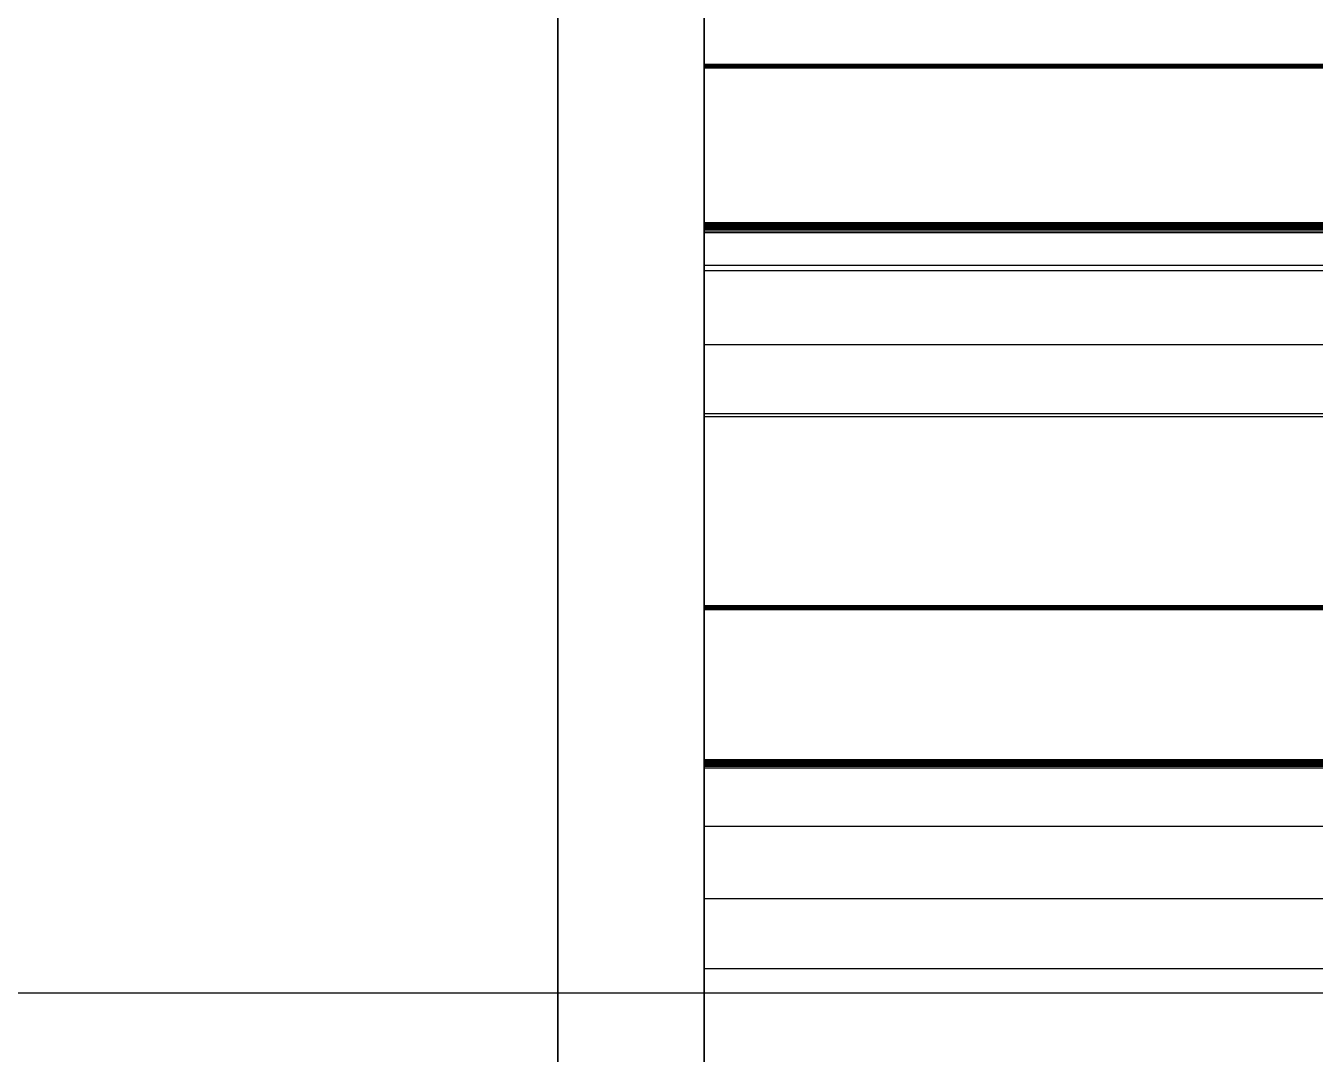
# Model space of a CAD drawing. Header units: millimetres. Extents: x -85 to 1059, y -155 to 155.
# Drawn here: x 998.18 to 1002.59, y -125.207 to -121.689 of the extents above; entities that cross this region are included whole.
import ezdxf

# ---------------------------------------------------------------- set-up
doc = ezdxf.new("R2010")
doc.units = ezdxf.units.MM
doc.header["$MEASUREMENT"] = 0
doc.layers.add('Default', color=7, linetype='Continuous', true_color=0x000000)

msp = doc.modelspace()

# ---------------------------------------------------------------- linework, layer by layer
at = {"layer": 'Default'}
for points, knots in [([(1000, 0, -154), (1000, -154, -154), (1000, -154), (1000, -154, 154), (1000, 0, 154), (1000, 154, 154), (1000, 154), (1000, 154, -154), (1000, 0, -154)], [0, 0, 0, 241.902634, 241.902634, 483.805269, 483.805269, 725.707903, 725.707903, 967.610537, 967.610537, 967.610537]), ([(1000, 0, -150), (1000, -150, -150), (1000, -150), (1000, -150, 150), (1000, 0, 150), (1000, 150, 150), (1000, 150), (1000, 150, -150), (1000, 0, -150)], [0, 0, 0, 235.619449, 235.619449, 471.238898, 471.238898, 706.858347, 706.858347, 942.477796, 942.477796, 942.477796])]:
    msp.add_rational_spline(points, [1, 0.707106781187, 1, 0.707106781187, 1, 0.707106781187, 1, 0.707106781187, 1], degree=2, knots=knots, dxfattribs=at)
for points, degree, knots in [([(1000.5, 0.0018, 150.0005), (1000.5, 82.8446, 150.0005), (1000.5, 150.0018, 82.8432), (1000.5, 150.0018, 0.0004), (1000.5, 150.0018, -82.8427), (1000.5, 82.8446, -150), (1000.5, 0.0018, -150), (1000.5, -82.8411, -150), (1000.5, -149.9983, -82.8427), (1000.5, -149.9983, 0.0004), (1000.5, -149.9983, 82.8432), (1000.5, -82.8411, 150.0005), (1000.5, 0.0018, 150.0005)], 3, [-5, -5, -5, -5, -4, -4, -4, -3, -3, -3, -2, -2, -2, -1, -1, -1, -1]), ([(1000.5, 0.3488, 139.7504), (1000.5, -76.9709, 139.7504), (1000.5, -139.6511, 77.0702), (1000.5, -139.6511, -0.2498), (1000.5, -139.6511, -77.5699), (1000.5, -76.9709, -140.2497), (1000.5, 0.3488, -140.2497), (1000.5, 77.6689, -140.2497), (1000.5, 140.349, -77.5699), (1000.5, 140.349, -0.2498), (1000.5, 140.349, 77.0702), (1000.5, 77.6689, 139.7504), (1000.5, 0.3488, 139.7504)], 3, [20636, 20636, 20636, 20636, 20637, 20637, 20637, 20638, 20638, 20638, 20639, 20639, 20639, 20640, 20640, 20640, 20640]), ([(1000.5, 0.0018, 140.0004), (1000.5, -77.318, 140.0004), (1000.5, -139.9981, 77.3202), (1000.5, -139.9981, 0.0002), (1000.5, -139.9981, -77.3199), (1000.5, -77.318, -139.9997), (1000.5, 0.0018, -139.9997), (1000.5, 77.3215, -139.9997), (1000.5, 140.002, -77.3199), (1000.5, 140.002, 0.0002), (1000.5, 140.002, 77.3202), (1000.5, 77.3215, 140.0004), (1000.5, 0.0018, 140.0004)], 3, [-1, -1, -1, -1, 0, 0, 0, 1, 1, 1, 2, 2, 2, 3, 3, 3, 3]), ([(1000.5, -120.5037, -94.0331), (1000.5, -120.5449, -94.0481), (1000.5, -120.5862, -94.0631), (1000.5, -120.6312, -94.0793), (1000.5, -120.6762, -94.0956), (1000.5, -120.7215, -94.112), (1000.5, -120.7668, -94.1284), (1000.5, -120.8125, -94.1446), (1000.5, -120.8582, -94.1608), (1000.5, -120.9042, -94.1772), (1000.5, -120.9503, -94.1936), (1000.5, -120.9967, -94.21), (1000.5, -121.0431, -94.2264), (1000.5, -121.0896, -94.2429), (1000.5, -121.1362, -94.2593), (1000.5, -121.1833, -94.2755), (1000.5, -121.2304, -94.2917), (1000.5, -121.2775, -94.3083), (1000.5, -121.3246, -94.3249), (1000.5, -121.3724, -94.3411), (1000.5, -121.4202, -94.3573), (1000.5, -121.468, -94.3739), (1000.5, -121.5158, -94.3905), (1000.5, -121.5641, -94.4067), (1000.5, -121.6124, -94.4229), (1000.5, -121.6609, -94.4393), (1000.5, -121.7095, -94.4558), (1000.5, -121.7585, -94.4722), (1000.5, -121.8075, -94.4886), (1000.5, -121.8567, -94.505), (1000.5, -121.906, -94.5214), (1000.5, -121.9553, -94.5378), (1000.5, -122.0047, -94.5542), (1000.5, -122.0546, -94.5704), (1000.5, -122.1046, -94.5866), (1000.5, -122.1548, -94.603), (1000.5, -122.2051, -94.6194), (1000.5, -122.2556, -94.6358), (1000.5, -122.306, -94.6522), (1000.5, -122.3568, -94.6687), (1000.5, -122.4076, -94.6851), (1000.5, -122.4588, -94.7013), (1000.5, -122.5099, -94.7175), (1000.5, -122.5187, -94.7203), (1000.5, -122.5275, -94.7232)], 2, [13377, 13377, 13377, 13378.045455, 13378.045455, 13379.090909, 13379.090909, 13380.136364, 13380.136364, 13381.181818, 13381.181818, 13382.227273, 13382.227273, 13383.272727, 13383.272727, 13384.318182, 13384.318182, 13385.363636, 13385.363636, 13386.409091, 13386.409091, 13387.454545, 13387.454545, 13388.5, 13388.5, 13389.545455, 13389.545455, 13390.590909, 13390.590909, 13391.636364, 13391.636364, 13392.681818, 13392.681818, 13393.727273, 13393.727273, 13394.772727, 13394.772727, 13395.818182, 13395.818182, 13396.863636, 13396.863636, 13397.909091, 13397.909091, 13398.954545, 13398.954545, 13400, 13400, 13400]), ([(1000.5, -122.5099, 94.2176), (1000.5, -122.4588, 94.2013), (1000.5, -122.4076, 94.1851), (1000.5, -122.3568, 94.1687), (1000.5, -122.306, 94.1523), (1000.5, -122.2556, 94.1361), (1000.5, -122.2051, 94.1198), (1000.5, -122.1548, 94.1034), (1000.5, -122.1046, 94.087), (1000.5, -122.0546, 94.0706), (1000.5, -122.0047, 94.0542), (1000.5, -121.9553, 94.0378), (1000.5, -121.906, 94.0214), (1000.5, -121.8567, 94.0052), (1000.5, -121.8075, 93.989), (1000.5, -121.7585, 93.9726), (1000.5, -121.7095, 93.9562), (1000.5, -121.6609, 93.9398), (1000.5, -121.6124, 93.9233), (1000.5, -121.5641, 93.9068), (1000.5, -121.5158, 93.8902), (1000.5, -121.468, 93.8741), (1000.5, -121.4202, 93.8581), (1000.5, -121.3724, 93.8415), (1000.5, -121.3246, 93.8249), (1000.5, -121.2775, 93.8087), (1000.5, -121.2304, 93.7925), (1000.5, -121.1833, 93.7759), (1000.5, -121.1362, 93.7593), (1000.5, -121.0896, 93.7429), (1000.5, -121.0431, 93.7265), (1000.5, -120.9967, 93.7103), (1000.5, -120.9503, 93.694), (1000.5, -120.9042, 93.6778), (1000.5, -120.8582, 93.6616), (1000.5, -120.8125, 93.645), (1000.5, -120.7668, 93.6284), (1000.5, -120.7215, 93.6122), (1000.5, -120.6762, 93.596), (1000.5, -120.6312, 93.5796), (1000.5, -120.5862, 93.5632), (1000.5, -120.5479, 93.5492), (1000.5, -120.5097, 93.5353)], 2, [17691, 17691, 17691, 17692, 17692, 17693, 17693, 17694, 17694, 17695, 17695, 17696, 17696, 17697, 17697, 17698, 17698, 17699, 17699, 17700, 17700, 17701, 17701, 17702, 17702, 17703, 17703, 17704, 17704, 17705, 17705, 17706, 17706, 17707, 17707, 17708, 17708, 17709, 17709, 17710, 17710, 17711, 17711, 17712, 17712, 17712]), ([(1000.5, -121.8231, -92.2699), (1000.5, -121.9114, -92.1521), (1000.5, -121.9998, -92.0343), (1000.5, -122.0935, -91.9094), (1000.5, -122.1871, -91.7845), (1000.5, -122.2751, -91.6663), (1000.5, -122.3632, -91.5482)], 2, [13433, 13433, 13433, 13434, 13434, 13435, 13435, 13436, 13436, 13436]), ([(1000.5, -122.3632, 91.0489), (1000.5, -122.2751, 91.1669), (1000.5, -122.1871, 91.2849), (1000.5, -122.0935, 91.4098), (1000.5, -121.9998, 91.5347), (1000.5, -121.9114, 91.6525), (1000.5, -121.8231, 91.7703)], 2, [17654, 17654, 17654, 17655, 17655, 17656, 17656, 17657, 17657, 17657]), ([(1000.5, -123.0172, -94.0539), (1000.5, -122.9881, -94.009), (1000.5, -122.959, -93.964), (1000.5, -122.9299, -93.9192), (1000.5, -122.9008, -93.8744), (1000.5, -122.8719, -93.8299), (1000.5, -122.8429, -93.7855), (1000.5, -122.814, -93.7412), (1000.5, -122.7851, -93.6969), (1000.5, -122.7561, -93.6532), (1000.5, -122.7272, -93.6094), (1000.5, -122.6985, -93.5659), (1000.5, -122.6697, -93.5223), (1000.5, -122.641, -93.4791), (1000.5, -122.6122, -93.4359), (1000.5, -122.5836, -93.3928), (1000.5, -122.5551, -93.3498), (1000.5, -122.5267, -93.3073), (1000.5, -122.4983, -93.2648), (1000.5, -122.4695, -93.2226), (1000.5, -122.4408, -93.1805), (1000.5, -122.4125, -93.1385), (1000.5, -122.3843, -93.0965), (1000.5, -122.3559, -93.0547), (1000.5, -122.3275, -93.0129), (1000.5, -122.2995, -92.9716), (1000.5, -122.2714, -92.9303), (1000.5, -122.2432, -92.8894), (1000.5, -122.215, -92.8485), (1000.5, -122.1871, -92.8078), (1000.5, -122.1592, -92.767), (1000.5, -122.1312, -92.7266), (1000.5, -122.1032, -92.6862), (1000.5, -122.0753, -92.646), (1000.5, -122.0474, -92.6058), (1000.5, -122.0197, -92.5659), (1000.5, -121.992, -92.5261), (1000.5, -121.9643, -92.4867), (1000.5, -121.9366, -92.4474), (1000.5, -121.9091, -92.4081), (1000.5, -121.8816, -92.3687), (1000.5, -121.8582, -92.3356), (1000.5, -121.8347, -92.3024)], 2, [13403, 13403, 13403, 13404, 13404, 13405, 13405, 13406, 13406, 13407, 13407, 13408, 13408, 13409, 13409, 13410, 13410, 13411, 13411, 13412, 13412, 13413, 13413, 13414, 13414, 13415, 13415, 13416, 13416, 13417, 13417, 13418, 13418, 13419, 13419, 13420, 13420, 13421, 13421, 13422, 13422, 13423, 13423, 13424, 13424, 13424]), ([(1000.5, -121.8347, 91.8024), (1000.5, -121.8582, 91.8358), (1000.5, -121.8816, 91.8691), (1000.5, -121.9091, 91.9083), (1000.5, -121.9366, 91.9474), (1000.5, -121.9643, 91.987), (1000.5, -121.992, 92.0265), (1000.5, -122.0197, 92.0663), (1000.5, -122.0474, 92.1062), (1000.5, -122.0753, 92.1462), (1000.5, -122.1032, 92.1863), (1000.5, -122.1312, 92.2267), (1000.5, -122.1592, 92.2671), (1000.5, -122.1871, 92.3078), (1000.5, -122.215, 92.3485), (1000.5, -122.2432, 92.3896), (1000.5, -122.2714, 92.4307), (1000.5, -122.2995, 92.472), (1000.5, -122.3275, 92.5133), (1000.5, -122.3559, 92.5549), (1000.5, -122.3843, 92.5966), (1000.5, -122.4125, 92.6385), (1000.5, -122.4408, 92.6805), (1000.5, -122.4695, 92.7228), (1000.5, -122.4983, 92.7652), (1000.5, -122.5267, 92.8079), (1000.5, -122.5551, 92.8506), (1000.5, -122.5836, 92.8932), (1000.5, -122.6122, 92.9359), (1000.5, -122.641, 92.9791), (1000.5, -122.6697, 93.0224), (1000.5, -122.6985, 93.0659), (1000.5, -122.7272, 93.1095), (1000.5, -122.7561, 93.1532), (1000.5, -122.7851, 93.197), (1000.5, -122.814, 93.2411), (1000.5, -122.8429, 93.2852), (1000.5, -122.8719, 93.3296), (1000.5, -122.9008, 93.3741), (1000.5, -122.9299, 93.4189), (1000.5, -122.959, 93.4637), (1000.5, -122.9881, 93.5088), (1000.5, -123.0172, 93.554), (1000.5, -123.0223, 93.5618), (1000.5, -123.0274, 93.5695)], 2, [17666, 17666, 17666, 17667, 17667, 17668, 17668, 17669, 17669, 17670, 17670, 17671, 17671, 17672, 17672, 17673, 17673, 17674, 17674, 17675, 17675, 17676, 17676, 17677, 17677, 17678, 17678, 17679, 17679, 17680, 17680, 17681, 17681, 17682, 17682, 17683, 17683, 17684, 17684, 17685, 17685, 17686, 17686, 17687, 17687, 17688, 17688, 17688]), ([(1000.5, -122.3674, 91.0461), (1000.5, -122.3663, 91.0468), (1000.5, -122.3653, 91.0475), (1000.5, -122.3642, 91.0482), (1000.5, -122.3632, 91.0489)], 2, [17652, 17652, 17652, 17653, 17653, 17654, 17654, 17654]), ([(1000.5, -122.3974, -91.5503), (1000.5, -122.4358, -91.5633), (1000.5, -122.4743, -91.5764), (1000.5, -122.5198, -91.5919), (1000.5, -122.5653, -91.6074), (1000.5, -122.611, -91.6228), (1000.5, -122.6567, -91.6381), (1000.5, -122.7027, -91.6536), (1000.5, -122.7487, -91.6692), (1000.5, -122.795, -91.6845), (1000.5, -122.8412, -91.6999), (1000.5, -122.8879, -91.7154), (1000.5, -122.9347, -91.7309), (1000.5, -122.9817, -91.7462), (1000.5, -123.0288, -91.7616), (1000.5, -123.0761, -91.7769), (1000.5, -123.1234, -91.7923), (1000.5, -123.171, -91.8076), (1000.5, -123.2186, -91.823), (1000.5, -123.2664, -91.8385), (1000.5, -123.3142, -91.854), (1000.5, -123.3626, -91.8694), (1000.5, -123.4109, -91.8847), (1000.5, -123.4594, -91.9001), (1000.5, -123.5079, -91.9154), (1000.5, -123.5568, -91.9309), (1000.5, -123.6056, -91.9464), (1000.5, -123.655, -91.9618), (1000.5, -123.7044, -91.9771), (1000.5, -123.754, -91.9925), (1000.5, -123.8035, -92.0078), (1000.5, -123.8533, -92.0233), (1000.5, -123.903, -92.0389), (1000.5, -123.9531, -92.054), (1000.5, -124.0032, -92.0692), (1000.5, -124.0538, -92.0846), (1000.5, -124.1045, -92.0999), (1000.5, -124.1553, -92.1151), (1000.5, -124.2061, -92.1302), (1000.5, -124.2572, -92.1456), (1000.5, -124.3084, -92.1609), (1000.5, -124.3597, -92.1763), (1000.5, -124.411, -92.1916), (1000.5, -124.42, -92.1943), (1000.5, -124.429, -92.1969)], 2, [13445, 13445, 13445, 13446, 13446, 13447, 13447, 13448, 13448, 13449, 13449, 13450, 13450, 13451, 13451, 13452, 13452, 13453, 13453, 13454, 13454, 13455, 13455, 13456, 13456, 13457, 13457, 13458, 13458, 13459, 13459, 13460, 13460, 13461, 13461, 13462, 13462, 13463, 13463, 13464, 13464, 13465, 13465, 13466, 13466, 13467, 13467, 13467]), ([(1000.5, -124.429, 91.6973), (1000.5, -124.42, 91.6947), (1000.5, -124.411, 91.692), (1000.5, -124.3597, 91.6767), (1000.5, -124.3084, 91.6613), (1000.5, -124.2572, 91.6462), (1000.5, -124.2061, 91.631), (1000.5, -124.1553, 91.6155), (1000.5, -124.1045, 91.6), (1000.5, -124.0538, 91.5848), (1000.5, -124.0032, 91.5696), (1000.5, -123.9531, 91.5541), (1000.5, -123.903, 91.5386), (1000.5, -123.8533, 91.5234), (1000.5, -123.8035, 91.5082), (1000.5, -123.754, 91.4927), (1000.5, -123.7044, 91.4772), (1000.5, -123.655, 91.462), (1000.5, -123.6056, 91.4468), (1000.5, -123.5568, 91.4315), (1000.5, -123.5079, 91.4162), (1000.5, -123.4594, 91.4006), (1000.5, -123.4109, 91.3851), (1000.5, -123.3626, 91.3698), (1000.5, -123.3142, 91.3544), (1000.5, -123.2664, 91.3391), (1000.5, -123.2186, 91.3237), (1000.5, -123.171, 91.3082), (1000.5, -123.1234, 91.2927), (1000.5, -123.0761, 91.2772), (1000.5, -123.0288, 91.2616), (1000.5, -122.9817, 91.2463), (1000.5, -122.9347, 91.2309), (1000.5, -122.8881, 91.2156), (1000.5, -122.8415, 91.2003), (1000.5, -122.7951, 91.1847), (1000.5, -122.7487, 91.1692), (1000.5, -122.7027, 91.1539), (1000.5, -122.6567, 91.1385), (1000.5, -122.611, 91.1232), (1000.5, -122.5653, 91.1078), (1000.5, -122.5198, 91.0925), (1000.5, -122.4743, 91.0771), (1000.5, -122.4358, 91.0639), (1000.5, -122.3974, 91.0507)], 2, [17623, 17623, 17623, 17624, 17624, 17625, 17625, 17626, 17626, 17627, 17627, 17628, 17628, 17629, 17629, 17630, 17630, 17631, 17631, 17632, 17632, 17633, 17633, 17634, 17634, 17635, 17635, 17636, 17636, 17637, 17637, 17638, 17638, 17639, 17639, 17640, 17640, 17641, 17641, 17642, 17642, 17643, 17643, 17644, 17644, 17645, 17645, 17645]), ([(1000.5, -123.6748, -89.7589), (1000.5, -123.7609, -89.6393), (1000.5, -123.8469, -89.5197), (1000.5, -123.9378, -89.3929), (1000.5, -124.0286, -89.266), (1000.5, -124.1143, -89.1461), (1000.5, -124.2001, -89.0261)], 2, [13500, 13500, 13500, 13501, 13501, 13502, 13502, 13503, 13503, 13503]), ([(1000.5, -124.2001, 88.5262), (1000.5, -124.1143, 88.6461), (1000.5, -124.0286, 88.7661), (1000.5, -123.9378, 88.8929), (1000.5, -123.8469, 89.0197), (1000.5, -123.7609, 89.1392), (1000.5, -123.6748, 89.2586)], 2, [17587, 17587, 17587, 17588, 17588, 17589, 17589, 17590, 17590, 17590]), ([(1000.5, -123.6758, 89.273), (1000.5, -123.6769, 89.275), (1000.5, -123.678, 89.2769), (1000.5, -123.6792, 89.2792), (1000.5, -123.6804, 89.2815)], 2, [17595, 17595, 17595, 17596, 17596, 17597, 17597, 17597]), ([(1000.5, -124.9155, -91.533), (1000.5, -124.9104, -91.5254), (1000.5, -124.9053, -91.5178), (1000.5, -124.8751, -91.4734), (1000.5, -124.8449, -91.4289), (1000.5, -124.815, -91.3846), (1000.5, -124.785, -91.3404), (1000.5, -124.7552, -91.2966), (1000.5, -124.7254, -91.2529), (1000.5, -124.6954, -91.2093), (1000.5, -124.6654, -91.1657), (1000.5, -124.6357, -91.1225), (1000.5, -124.6061, -91.0793), (1000.5, -124.5763, -91.0365), (1000.5, -124.5465, -90.9936), (1000.5, -124.517, -90.9509), (1000.5, -124.4876, -90.9082), (1000.5, -124.4581, -90.8659), (1000.5, -124.4287, -90.8236), (1000.5, -124.3992, -90.7816), (1000.5, -124.3698, -90.7396), (1000.5, -124.3405, -90.698), (1000.5, -124.3112, -90.6563), (1000.5, -124.2819, -90.6149), (1000.5, -124.2526, -90.5734), (1000.5, -124.2235, -90.5323), (1000.5, -124.1944, -90.4912), (1000.5, -124.1653, -90.4505), (1000.5, -124.1362, -90.4097), (1000.5, -124.1073, -90.3694), (1000.5, -124.0784, -90.329), (1000.5, -124.0496, -90.2887), (1000.5, -124.0209, -90.2485), (1000.5, -123.9921, -90.2088), (1000.5, -123.9634, -90.1691), (1000.5, -123.9346, -90.1295), (1000.5, -123.9059, -90.0898), (1000.5, -123.8773, -90.0506), (1000.5, -123.8487, -90.0115), (1000.5, -123.8203, -89.9725), (1000.5, -123.7919, -89.9335), (1000.5, -123.7635, -89.8949), (1000.5, -123.7351, -89.8562), (1000.5, -123.7109, -89.8236), (1000.5, -123.6868, -89.791)], 2, [13469, 13469, 13469, 13470, 13470, 13471, 13471, 13472, 13472, 13473, 13473, 13474, 13474, 13475, 13475, 13476, 13476, 13477, 13477, 13478, 13478, 13479, 13479, 13480, 13480, 13481, 13481, 13482, 13482, 13483, 13483, 13484, 13484, 13485, 13485, 13486, 13486, 13487, 13487, 13488, 13488, 13489, 13489, 13490, 13490, 13491, 13491, 13491]), ([(1000.5, -123.6868, 89.291), (1000.5, -123.7109, 89.3238), (1000.5, -123.7351, 89.3566), (1000.5, -123.7635, 89.3953), (1000.5, -123.7919, 89.4339), (1000.5, -123.8203, 89.4727), (1000.5, -123.8487, 89.5115), (1000.5, -123.8773, 89.5508), (1000.5, -123.9059, 89.5902), (1000.5, -123.9346, 89.6297), (1000.5, -123.9634, 89.6692), (1000.5, -123.9921, 89.7091), (1000.5, -124.0209, 89.7489), (1000.5, -124.0496, 89.7891), (1000.5, -124.0784, 89.8294), (1000.5, -124.1073, 89.8698), (1000.5, -124.1362, 89.9101), (1000.5, -124.1653, 89.9511), (1000.5, -124.1944, 89.992), (1000.5, -124.2235, 90.0329), (1000.5, -124.2526, 90.0738), (1000.5, -124.2819, 90.1151), (1000.5, -124.3112, 90.1564), (1000.5, -124.3405, 90.1982), (1000.5, -124.3698, 90.24), (1000.5, -124.3992, 90.282), (1000.5, -124.4287, 90.324), (1000.5, -124.4581, 90.3663), (1000.5, -124.4876, 90.4086), (1000.5, -124.517, 90.4511), (1000.5, -124.5465, 90.4936), (1000.5, -124.5763, 90.5367), (1000.5, -124.6061, 90.5797), (1000.5, -124.6357, 90.6229), (1000.5, -124.6654, 90.6662), (1000.5, -124.6954, 90.7097), (1000.5, -124.7254, 90.7533), (1000.5, -124.7552, 90.797), (1000.5, -124.785, 90.8408), (1000.5, -124.815, 90.8849), (1000.5, -124.8449, 90.929), (1000.5, -124.8751, 90.9736), (1000.5, -124.9053, 91.0182), (1000.5, -124.9104, 91.026), (1000.5, -124.9155, 91.0337)], 2, [17599, 17599, 17599, 17600, 17600, 17601, 17601, 17602, 17602, 17603, 17603, 17604, 17604, 17605, 17605, 17606, 17606, 17607, 17607, 17608, 17608, 17609, 17609, 17610, 17610, 17611, 17611, 17612, 17612, 17613, 17613, 17614, 17614, 17615, 17615, 17616, 17616, 17617, 17617, 17618, 17618, 17619, 17619, 17620, 17620, 17621, 17621, 17621]), ([(1000.5, -124.2068, 88.5234), (1000.5, -124.2055, 88.5237), (1000.5, -124.2043, 88.5241), (1000.5, -124.2031, 88.5244), (1000.5, -124.2018, 88.5248)], 2, [17584, 17584, 17584, 17585, 17585, 17586, 17586, 17586]), ([(1000.5, -124.2068, -89.023), (1000.5, -124.2084, -89.023), (1000.5, -124.2099, -89.023), (1000.5, -124.2121, -89.023), (1000.5, -124.2142, -89.023)], 2, [13506, 13506, 13506, 13507, 13507, 13508, 13508, 13508]), ([(1000.5, -124.2142, -89.023), (1000.5, -124.2163, -89.0233), (1000.5, -124.2184, -89.0237), (1000.5, -124.2207, -89.024), (1000.5, -124.223, -89.0244)], 2, [13508, 13508, 13508, 13509, 13509, 13510, 13510, 13510]), ([(1000.5, -124.2286, -89.0258), (1000.5, -124.2703, -89.039), (1000.5, -124.3119, -89.0523), (1000.5, -124.3576, -89.0667), (1000.5, -124.4033, -89.0812), (1000.5, -124.4493, -89.0956), (1000.5, -124.4953, -89.1101), (1000.5, -124.5416, -89.1246), (1000.5, -124.5878, -89.139), (1000.5, -124.6345, -89.1535), (1000.5, -124.6813, -89.168), (1000.5, -124.7282, -89.1824), (1000.5, -124.7751, -89.1969), (1000.5, -124.8224, -89.2114), (1000.5, -124.8696, -89.2258), (1000.5, -124.9173, -89.2403), (1000.5, -124.9649, -89.2547), (1000.5, -125.0127, -89.269), (1000.5, -125.0605, -89.2833), (1000.5, -125.109, -89.2978), (1000.5, -125.1575, -89.3123), (1000.5, -125.2058, -89.3267), (1000.5, -125.2542, -89.3412), (1000.5, -125.303, -89.3556), (1000.5, -125.3519, -89.3701), (1000.5, -125.4013, -89.3844), (1000.5, -125.4507, -89.3987), (1000.5, -125.5001, -89.413), (1000.5, -125.5494, -89.4273), (1000.5, -125.5994, -89.4417), (1000.5, -125.6493, -89.4562), (1000.5, -125.6994, -89.4705), (1000.5, -125.7495, -89.4848), (1000.5, -125.8001, -89.499), (1000.5, -125.8507, -89.5133), (1000.5, -125.9015, -89.5276), (1000.5, -125.9523, -89.5419), (1000.5, -126.0035, -89.5564), (1000.5, -126.0546, -89.5708), (1000.5, -126.1059, -89.5851), (1000.5, -126.1573, -89.5994), (1000.5, -126.2091, -89.6137), (1000.5, -126.261, -89.628), (1000.5, -126.2698, -89.6303), (1000.5, -126.2786, -89.6326)], 2, [13511, 13511, 13511, 13512.045455, 13512.045455, 13513.090909, 13513.090909, 13514.136364, 13514.136364, 13515.181818, 13515.181818, 13516.227273, 13516.227273, 13517.272727, 13517.272727, 13518.318182, 13518.318182, 13519.363636, 13519.363636, 13520.409091, 13520.409091, 13521.454545, 13521.454545, 13522.5, 13522.5, 13523.545455, 13523.545455, 13524.590909, 13524.590909, 13525.636364, 13525.636364, 13526.681818, 13526.681818, 13527.727273, 13527.727273, 13528.772727, 13528.772727, 13529.818182, 13529.818182, 13530.863636, 13530.863636, 13531.909091, 13531.909091, 13532.954545, 13532.954545, 13534, 13534, 13534]), ([(1000.5, -126.2786, 89.1326), (1000.5, -126.2698, 89.1302), (1000.5, -126.261, 89.1277), (1000.5, -126.2091, 89.1136), (1000.5, -126.1573, 89.0995), (1000.5, -126.1059, 89.0852), (1000.5, -126.0546, 89.0709), (1000.5, -126.0035, 89.0566), (1000.5, -125.9523, 89.0423), (1000.5, -125.9015, 89.028), (1000.5, -125.8507, 89.0137), (1000.5, -125.8001, 88.9995), (1000.5, -125.7495, 88.9852), (1000.5, -125.6994, 88.9709), (1000.5, -125.6493, 88.9566), (1000.5, -125.5994, 88.9423), (1000.5, -125.5494, 88.928), (1000.5, -125.5001, 88.9136), (1000.5, -125.4507, 88.8991), (1000.5, -125.4013, 88.8846), (1000.5, -125.3519, 88.8702), (1000.5, -125.303, 88.8559), (1000.5, -125.2542, 88.8416), (1000.5, -125.2058, 88.8271), (1000.5, -125.1575, 88.8127), (1000.5, -125.109, 88.7984), (1000.5, -125.0605, 88.7841), (1000.5, -125.0127, 88.7696), (1000.5, -124.9649, 88.7552), (1000.5, -124.9173, 88.7407), (1000.5, -124.8696, 88.7262), (1000.5, -124.8224, 88.7118), (1000.5, -124.7751, 88.6973), (1000.5, -124.7282, 88.6828), (1000.5, -124.6813, 88.6684), (1000.5, -124.6345, 88.6539), (1000.5, -124.5878, 88.6394), (1000.5, -124.5416, 88.625), (1000.5, -124.4953, 88.6105), (1000.5, -124.4493, 88.5961), (1000.5, -124.4033, 88.5816), (1000.5, -124.3576, 88.5669), (1000.5, -124.3119, 88.5523), (1000.5, -124.2703, 88.5391), (1000.5, -124.2286, 88.5258)], 2, [17556, 17556, 17556, 17557.045455, 17557.045455, 17558.090909, 17558.090909, 17559.136364, 17559.136364, 17560.181818, 17560.181818, 17561.227273, 17561.227273, 17562.272727, 17562.272727, 17563.318182, 17563.318182, 17564.363636, 17564.363636, 17565.409091, 17565.409091, 17566.454545, 17566.454545, 17567.5, 17567.5, 17568.545455, 17568.545455, 17569.590909, 17569.590909, 17570.636364, 17570.636364, 17571.681818, 17571.681818, 17572.727273, 17572.727273, 17573.772727, 17573.772727, 17574.818182, 17574.818182, 17575.863636, 17575.863636, 17576.909091, 17576.909091, 17577.954545, 17577.954545, 17579, 17579, 17579])]:
    msp.add_open_spline(points, degree=degree, knots=knots, dxfattribs=at)
for points in [[(1007, -121.822, -92.2745), (1003.75, -121.822, -92.2745), (1000.5, -121.822, -92.2745)], [(1000.5, -121.8223, -92.277), (1000.5, -121.8222, -92.2758), (1000.5, -121.822, -92.2745)], [(1000.5, -121.822, -92.2745), (1000.5, -121.8222, -92.2733), (1000.5, -121.8223, -92.2721)], [(1007, -121.822, 91.7746), (1003.75, -121.822, 91.7746), (1000.5, -121.822, 91.7746)], [(1000.5, -121.8223, 91.7721), (1000.5, -121.8222, 91.7733), (1000.5, -121.822, 91.7746)], [(1000.5, -121.822, 91.7746), (1000.5, -121.8222, 91.7762), (1000.5, -121.8223, 91.7778)], [(1007, -121.8223, -92.277), (1003.75, -121.8223, -92.277), (1000.5, -121.8223, -92.277)], [(1000.5, -121.8231, -92.2805), (1000.5, -121.8227, -92.2788), (1000.5, -121.8223, -92.277)], [(1007, -121.8223, -92.2721), (1003.75, -121.8223, -92.2721), (1000.5, -121.8223, -92.2721)], [(1000.5, -121.8223, -92.2721), (1000.5, -121.8227, -92.271), (1000.5, -121.8231, -92.2699)], [(1007, -121.8223, 91.7721), (1003.75, -121.8223, 91.7721), (1000.5, -121.8223, 91.7721)], [(1000.5, -121.8231, 91.7703), (1000.5, -121.8227, 91.7712), (1000.5, -121.8223, 91.7721)], [(1007, -121.8223, 91.7778), (1003.75, -121.8223, 91.7778), (1000.5, -121.8223, 91.7778)], [(1000.5, -121.8223, 91.7778), (1000.5, -121.8227, 91.7793), (1000.5, -121.8231, 91.7809)], [(1007, -121.8231, -92.2805), (1003.75, -121.8231, -92.2805), (1000.5, -121.8231, -92.2805)], [(1000.5, -121.8241, -92.2841), (1000.5, -121.8236, -92.2823), (1000.5, -121.8231, -92.2805)], [(1007, -121.8231, -92.2699), (1003.75, -121.8231, -92.2699), (1000.5, -121.8231, -92.2699)], [(1007, -121.8231, 91.7703), (1003.75, -121.8231, 91.7703), (1000.5, -121.8231, 91.7703)], [(1007, -121.8231, 91.7809), (1003.75, -121.8231, 91.7809), (1000.5, -121.8231, 91.7809)], [(1000.5, -121.8231, 91.7809), (1000.5, -121.8236, 91.7829), (1000.5, -121.8241, 91.7848)], [(1007, -121.8241, -92.2841), (1003.75, -121.8241, -92.2841), (1000.5, -121.8241, -92.2841)], [(1000.5, -121.8259, -92.2883), (1000.5, -121.825, -92.2862), (1000.5, -121.8241, -92.2841)], [(1007, -121.8241, 91.7848), (1003.75, -121.8241, 91.7848), (1000.5, -121.8241, 91.7848)], [(1000.5, -121.8241, 91.7848), (1000.5, -121.825, 91.7866), (1000.5, -121.8259, 91.7883)], [(1007, -121.8259, -92.2883), (1003.75, -121.8259, -92.2883), (1000.5, -121.8259, -92.2883)], [(1000.5, -121.8283, -92.2922), (1000.5, -121.8271, -92.2902), (1000.5, -121.8259, -92.2883)], [(1007, -121.8259, 91.7883), (1003.75, -121.8259, 91.7883), (1000.5, -121.8259, 91.7883)], [(1000.5, -121.8259, 91.7883), (1000.5, -121.8271, 91.7906), (1000.5, -121.8283, 91.7929)], [(1007, -121.8283, -92.2922), (1003.75, -121.8283, -92.2922), (1000.5, -121.8283, -92.2922)], [(1000.5, -121.8312, -92.2971), (1000.5, -121.8298, -92.2946), (1000.5, -121.8283, -92.2922)], [(1007, -121.8283, 91.7929), (1003.75, -121.8283, 91.7929), (1000.5, -121.8283, 91.7929)], [(1000.5, -121.8283, 91.7929), (1000.5, -121.8298, 91.7954), (1000.5, -121.8312, 91.7979)], [(1007, -121.8312, -92.2971), (1003.75, -121.8312, -92.2971), (1000.5, -121.8312, -92.2971)], [(1000.5, -121.8347, -92.3024), (1000.5, -121.8329, -92.2998), (1000.5, -121.8312, -92.2971)], [(1007, -121.8312, 91.7979), (1003.75, -121.8312, 91.7979), (1000.5, -121.8312, 91.7979)], [(1000.5, -121.8312, 91.7979), (1000.5, -121.8329, 91.8002), (1000.5, -121.8347, 91.8024)], [(1007, -121.8347, -92.3024), (1003.75, -121.8347, -92.3024), (1000.5, -121.8347, -92.3024)], [(1007, -121.8347, 91.8024), (1003.75, -121.8347, 91.8024), (1000.5, -121.8347, 91.8024)], [(1007, -122.3632, -91.5482), (1003.75, -122.3632, -91.5482), (1000.5, -122.3632, -91.5482)], [(1000.5, -122.3632, -91.5482), (1000.5, -122.3642, -91.5475), (1000.5, -122.3653, -91.5467)], [(1007, -122.3632, 91.0489), (1003.75, -122.3632, 91.0489), (1000.5, -122.3632, 91.0489)], [(1007, -122.3653, -91.5467), (1003.75, -122.3653, -91.5467), (1000.5, -122.3653, -91.5467)], [(1000.5, -122.3653, -91.5467), (1000.5, -122.3663, -91.5464), (1000.5, -122.3674, -91.546)], [(1007, -122.3674, -91.546), (1003.75, -122.3674, -91.546), (1000.5, -122.3674, -91.546)], [(1000.5, -122.3674, -91.546), (1000.5, -122.3686, -91.5457), (1000.5, -122.3699, -91.5453)], [(1007, -122.3674, 91.0461), (1003.75, -122.3674, 91.0461), (1000.5, -122.3674, 91.0461)], [(1000.5, -122.3699, 91.0457), (1000.5, -122.3686, 91.0459), (1000.5, -122.3674, 91.0461)], [(1007, -122.3699, -91.5453), (1003.75, -122.3699, -91.5453), (1000.5, -122.3699, -91.5453)], [(1000.5, -122.3699, -91.5453), (1000.5, -122.3716, -91.5452), (1000.5, -122.3734, -91.545)], [(1007, -122.3699, 91.0457), (1003.75, -122.3699, 91.0457), (1000.5, -122.3699, 91.0457)], [(1000.5, -122.3734, 91.0454), (1000.5, -122.3716, 91.0456), (1000.5, -122.3699, 91.0457)], [(1007, -122.3734, -91.545), (1003.75, -122.3734, -91.545), (1000.5, -122.3734, -91.545)], [(1000.5, -122.3734, -91.545), (1000.5, -122.3753, -91.5452), (1000.5, -122.3773, -91.5453)], [(1007, -122.3734, 91.0454), (1003.75, -122.3734, 91.0454), (1000.5, -122.3734, 91.0454)], [(1000.5, -122.3773, 91.0457), (1000.5, -122.3753, 91.0456), (1000.5, -122.3734, 91.0454)], [(1007, -122.3773, -91.5453), (1003.75, -122.3773, -91.5453), (1000.5, -122.3773, -91.5453)], [(1000.5, -122.3773, -91.5453), (1000.5, -122.3796, -91.5457), (1000.5, -122.3819, -91.546)], [(1007, -122.3773, 91.0457), (1003.75, -122.3773, 91.0457), (1000.5, -122.3773, 91.0457)], [(1000.5, -122.3819, 91.0464), (1000.5, -122.3796, 91.0461), (1000.5, -122.3773, 91.0457)], [(1007, -122.3819, -91.546), (1003.75, -122.3819, -91.546), (1000.5, -122.3819, -91.546)], [(1000.5, -122.3819, -91.546), (1000.5, -122.3841, -91.5466), (1000.5, -122.3864, -91.5471)], [(1007, -122.3819, 91.0464), (1003.75, -122.3819, 91.0464), (1000.5, -122.3819, 91.0464)], [(1000.5, -122.3864, 91.0475), (1000.5, -122.3841, 91.047), (1000.5, -122.3819, 91.0464)], [(1007, -122.3864, -91.5471), (1003.75, -122.3864, -91.5471), (1000.5, -122.3864, -91.5471)], [(1000.5, -122.3864, -91.5471), (1000.5, -122.3891, -91.5478), (1000.5, -122.3917, -91.5485)], [(1007, -122.3864, 91.0475), (1003.75, -122.3864, 91.0475), (1000.5, -122.3864, 91.0475)], [(1000.5, -122.3917, 91.0489), (1000.5, -122.3891, 91.0482), (1000.5, -122.3864, 91.0475)], [(1007, -122.3917, -91.5485), (1003.75, -122.3917, -91.5485), (1000.5, -122.3917, -91.5485)], [(1000.5, -122.3917, -91.5485), (1000.5, -122.3946, -91.5494), (1000.5, -122.3974, -91.5503)], [(1007, -122.3917, 91.0489), (1003.75, -122.3917, 91.0489), (1000.5, -122.3917, 91.0489)], [(1000.5, -122.3974, 91.0507), (1000.5, -122.3946, 91.0498), (1000.5, -122.3917, 91.0489)], [(1007, -122.3974, -91.5503), (1003.75, -122.3974, -91.5503), (1000.5, -122.3974, -91.5503)], [(1007, -122.3974, 91.0507), (1003.75, -122.3974, 91.0507), (1000.5, -122.3974, 91.0507)], [(1007, -122.5099, 94.2176), (1003.75, -122.5099, 94.2176), (1000.5, -122.5099, 94.2176)], [(1000.5, -122.5275, 94.2236), (1000.5, -122.5187, 94.2206), (1000.5, -122.5099, 94.2176)], [(1007, -122.5275, -94.7232), (1003.75, -122.5275, -94.7232), (1000.5, -122.5275, -94.7232)], [(1000.5, -122.5275, -94.7232), (1000.5, -122.6542, -94.5609), (1000.5, -122.7808, -94.3986)], [(1007, -122.5275, 94.2236), (1003.75, -122.5275, 94.2236), (1000.5, -122.5275, 94.2236)], [(1000.5, -122.7808, 93.8994), (1000.5, -122.6542, 94.0615), (1000.5, -122.5275, 94.2236)], [(1007, -122.7808, -94.3986), (1003.75, -122.7808, -94.3986), (1000.5, -122.7808, -94.3986)], [(1000.5, -122.7808, -94.3986), (1000.5, -122.9041, -94.2339), (1000.5, -123.0274, -94.0691)], [(1007, -122.7808, 93.8994), (1003.75, -122.7808, 93.8994), (1000.5, -122.7808, 93.8994)], [(1000.5, -123.0274, 93.5695), (1000.5, -122.9041, 93.7344), (1000.5, -122.7808, 93.8994)], [(1007, -123.0172, -94.0539), (1003.75, -123.0172, -94.0539), (1000.5, -123.0172, -94.0539)], [(1000.5, -123.0274, -94.0691), (1000.5, -123.0223, -94.0615), (1000.5, -123.0172, -94.0539)], [(1007, -123.0274, -94.0691), (1003.75, -123.0274, -94.0691), (1000.5, -123.0274, -94.0691)], [(1007, -123.0274, 93.5695), (1003.75, -123.0274, 93.5695), (1000.5, -123.0274, 93.5695)], [(1007, -123.6737, -89.7631), (1003.75, -123.6737, -89.7631), (1000.5, -123.6737, -89.7631)], [(1000.5, -123.6741, -89.7659), (1000.5, -123.6739, -89.7645), (1000.5, -123.6737, -89.7631)], [(1000.5, -123.6737, -89.7631), (1000.5, -123.6739, -89.762), (1000.5, -123.6741, -89.761)], [(1007, -123.6737, 89.2635), (1003.75, -123.6737, 89.2635), (1000.5, -123.6737, 89.2635)], [(1000.5, -123.6741, 89.261), (1000.5, -123.6739, 89.2623), (1000.5, -123.6737, 89.2635)], [(1000.5, -123.6737, 89.2635), (1000.5, -123.6739, 89.2649), (1000.5, -123.6741, 89.2663)], [(1007, -123.6741, -89.7659), (1003.75, -123.6741, -89.7659), (1000.5, -123.6741, -89.7659)], [(1000.5, -123.6748, -89.7691), (1000.5, -123.6744, -89.7675), (1000.5, -123.6741, -89.7659)], [(1007, -123.6741, -89.761), (1003.75, -123.6741, -89.761), (1000.5, -123.6741, -89.761)], [(1000.5, -123.6741, -89.761), (1000.5, -123.6744, -89.7599), (1000.5, -123.6748, -89.7589)], [(1007, -123.6741, 89.261), (1003.75, -123.6741, 89.261), (1000.5, -123.6741, 89.261)], [(1000.5, -123.6748, 89.2586), (1000.5, -123.6744, 89.2598), (1000.5, -123.6741, 89.261)], [(1007, -123.6741, 89.2663), (1003.75, -123.6741, 89.2663), (1000.5, -123.6741, 89.2663)], [(1000.5, -123.6741, 89.2663), (1000.5, -123.6744, 89.2681), (1000.5, -123.6748, 89.2699)], [(1007, -123.6748, -89.7691), (1003.75, -123.6748, -89.7691), (1000.5, -123.6748, -89.7691)], [(1000.5, -123.6758, -89.773), (1000.5, -123.6753, -89.771), (1000.5, -123.6748, -89.7691)], [(1007, -123.6748, -89.7589), (1003.75, -123.6748, -89.7589), (1000.5, -123.6748, -89.7589)], [(1007, -123.6748, 89.2586), (1003.75, -123.6748, 89.2586), (1000.5, -123.6748, 89.2586)], [(1007, -123.6748, 89.2699), (1003.75, -123.6748, 89.2699), (1000.5, -123.6748, 89.2699)], [(1000.5, -123.6748, 89.2699), (1000.5, -123.6753, 89.2714), (1000.5, -123.6758, 89.273)], [(1007, -123.6758, -89.773), (1003.75, -123.6758, -89.773), (1000.5, -123.6758, -89.773)], [(1000.5, -123.678, -89.7769), (1000.5, -123.6769, -89.7749), (1000.5, -123.6758, -89.773)], [(1007, -123.6758, 89.273), (1003.75, -123.6758, 89.273), (1000.5, -123.6758, 89.273)], [(1007, -123.678, -89.7769), (1003.75, -123.678, -89.7769), (1000.5, -123.678, -89.7769)], [(1000.5, -123.6804, -89.7811), (1000.5, -123.6792, -89.779), (1000.5, -123.678, -89.7769)], [(1007, -123.6804, -89.7811), (1003.75, -123.6804, -89.7811), (1000.5, -123.6804, -89.7811)], [(1000.5, -123.6832, -89.7857), (1000.5, -123.6818, -89.7834), (1000.5, -123.6804, -89.7811)], [(1007, -123.6804, 89.2815), (1003.75, -123.6804, 89.2815), (1000.5, -123.6804, 89.2815)], [(1000.5, -123.6804, 89.2815), (1000.5, -123.6818, 89.284), (1000.5, -123.6832, 89.2864)], [(1007, -123.6832, -89.7857), (1003.75, -123.6832, -89.7857), (1000.5, -123.6832, -89.7857)], [(1000.5, -123.6868, -89.791), (1000.5, -123.685, -89.7883), (1000.5, -123.6832, -89.7857)], [(1007, -123.6832, 89.2864), (1003.75, -123.6832, 89.2864), (1000.5, -123.6832, 89.2864)], [(1000.5, -123.6832, 89.2864), (1000.5, -123.685, 89.2887), (1000.5, -123.6868, 89.291)], [(1007, -123.6868, -89.791), (1003.75, -123.6868, -89.791), (1000.5, -123.6868, -89.791)], [(1007, -123.6868, 89.291), (1003.75, -123.6868, 89.291), (1000.5, -123.6868, 89.291)], [(1007, -124.2001, -89.0261), (1003.75, -124.2001, -89.0261), (1000.5, -124.2001, -89.0261)], [(1000.5, -124.2001, -89.0261), (1000.5, -124.2009, -89.0254), (1000.5, -124.2018, -89.0247)], [(1007, -124.2001, 88.5262), (1003.75, -124.2001, 88.5262), (1000.5, -124.2001, 88.5262)], [(1000.5, -124.2018, 88.5248), (1000.5, -124.2009, 88.5255), (1000.5, -124.2001, 88.5262)], [(1007, -124.2018, -89.0247), (1003.75, -124.2018, -89.0247), (1000.5, -124.2018, -89.0247)], [(1000.5, -124.2018, -89.0247), (1000.5, -124.2031, -89.0242), (1000.5, -124.2043, -89.0237)], [(1007, -124.2018, 88.5248), (1003.75, -124.2018, 88.5248), (1000.5, -124.2018, 88.5248)], [(1007, -124.2043, -89.0237), (1003.75, -124.2043, -89.0237), (1000.5, -124.2043, -89.0237)], [(1000.5, -124.2043, -89.0237), (1000.5, -124.2055, -89.0233), (1000.5, -124.2068, -89.023)], [(1007, -124.2068, -89.023), (1003.75, -124.2068, -89.023), (1000.5, -124.2068, -89.023)], [(1007, -124.2068, 88.5234), (1003.75, -124.2068, 88.5234), (1000.5, -124.2068, 88.5234)], [(1000.5, -124.2099, 88.523), (1000.5, -124.2084, 88.5232), (1000.5, -124.2068, 88.5234)], [(1007, -124.2099, 88.523), (1003.75, -124.2099, 88.523), (1000.5, -124.2099, 88.523)], [(1000.5, -124.2142, 88.523), (1000.5, -124.2121, 88.523), (1000.5, -124.2099, 88.523)], [(1007, -124.2142, -89.023), (1003.75, -124.2142, -89.023), (1000.5, -124.2142, -89.023)], [(1007, -124.2142, 88.523), (1003.75, -124.2142, 88.523), (1000.5, -124.2142, 88.523)], [(1000.5, -124.2184, 88.5234), (1000.5, -124.2163, 88.5232), (1000.5, -124.2142, 88.523)], [(1007, -124.2184, 88.5234), (1003.75, -124.2184, 88.5234), (1000.5, -124.2184, 88.5234)], [(1000.5, -124.223, 88.5248), (1000.5, -124.2207, 88.5241), (1000.5, -124.2184, 88.5234)], [(1007, -124.223, -89.0244), (1003.75, -124.223, -89.0244), (1000.5, -124.223, -89.0244)], [(1000.5, -124.223, -89.0244), (1000.5, -124.2258, -89.0251), (1000.5, -124.2286, -89.0258)], [(1007, -124.223, 88.5248), (1003.75, -124.223, 88.5248), (1000.5, -124.223, 88.5248)], [(1000.5, -124.2286, 88.5258), (1000.5, -124.2258, 88.5253), (1000.5, -124.223, 88.5248)], [(1007, -124.2286, -89.0258), (1003.75, -124.2286, -89.0258), (1000.5, -124.2286, -89.0258)], [(1007, -124.2286, 88.5258), (1003.75, -124.2286, 88.5258), (1000.5, -124.2286, 88.5258)], [(1007, -124.429, -92.1969), (1003.75, -124.429, -92.1969), (1000.5, -124.429, -92.1969)], [(1000.5, -124.429, -92.1969), (1000.5, -124.5523, -92.0322), (1000.5, -124.6756, -91.8674)], [(1007, -124.429, 91.6973), (1003.75, -124.429, 91.6973), (1000.5, -124.429, 91.6973)], [(1000.5, -124.6756, 91.3678), (1000.5, -124.5523, 91.5326), (1000.5, -124.429, 91.6973)], [(1007, -124.6756, -91.8674), (1003.75, -124.6756, -91.8674), (1000.5, -124.6756, -91.8674)], [(1000.5, -124.6756, -91.8674), (1000.5, -124.7956, -91.7002), (1000.5, -124.9155, -91.533)], [(1007, -124.6756, 91.3678), (1003.75, -124.6756, 91.3678), (1000.5, -124.6756, 91.3678)], [(1000.5, -124.9155, 91.0337), (1000.5, -124.7956, 91.2008), (1000.5, -124.6756, 91.3678)], [(1007, -124.9155, -91.533), (1003.75, -124.9155, -91.533), (1000.5, -124.9155, -91.533)], [(1007, -124.9155, 91.0337), (1003.75, -124.9155, 91.0337), (1000.5, -124.9155, 91.0337)], [(1007, -124.9982, 0.0004), (998, -124.9982, 0.0004), (989, -124.9982, 0.0004)]]:
    msp.add_open_spline(points, degree=2, dxfattribs=at)

doc.saveas('drawing.dxf')
